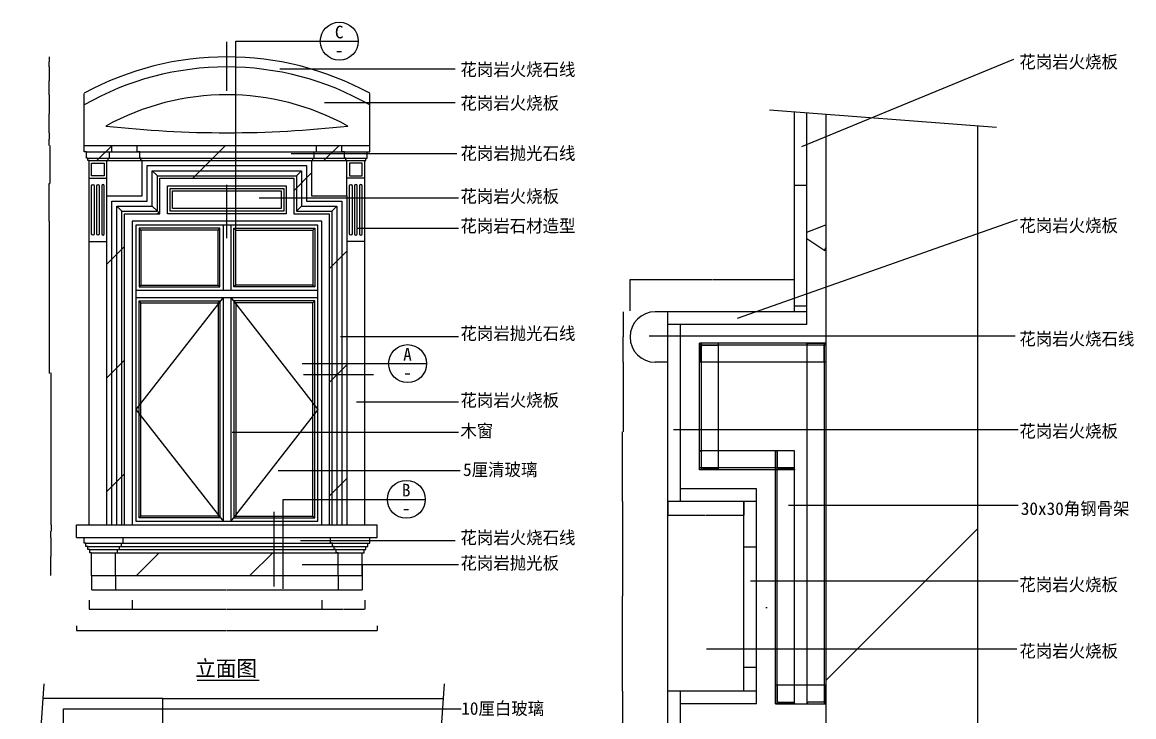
# Model space of a CAD drawing. Header units: metres. Extents: x 204 to 9002, y 227 to 11768.
# Drawn here: x 204 to 8998, y 6277 to 11768 of the extents above; entities that cross this region are included whole.
import ezdxf

# ---------------------------------------------------------------- set-up
doc = ezdxf.new("R2010")
doc.units = ezdxf.units.M
for name, color, linetype in [('2', 2, 'Continuous'), ('3', 3, 'Continuous'), ('4', 4, 'Continuous'), ('7', 7, 'Continuous'), ('BH', 3, 'Continuous'), ('DIM', 3, 'Continuous'), ('TEXT', 3, 'Continuous')]:
    doc.layers.add(name, color=color, linetype=linetype)
doc.dimstyles.get("Standard").update_dxf_attribs({"dimtxt": 2.5, "dimasz": 2.5, "dimexe": 1.25, "dimexo": 0.625, "dimtad": 1, "dimcen": 2.5, "dimazin": 3, "dimtfac": 1, "dimtmove": 0, "dimatfit": 3})

# ---------------------------------------------------------------- blocks, each defined once
blk = doc.blocks.new('ST-L30')
at = {"layer": '4'}
blk.add_lwpolyline([(0, 1, 0.41), (1, 0), (30, 0), (30, 0.67, 0.41), (28, 2.67), (4.67, 2.67, -0.41), (2.67, 4.67), (2.67, 28, 0.41), (0.67, 30), (0, 30)], format="xyb", close=True, dxfattribs=at)
blk = doc.blocks.new('*D29')
for p, q in [((416.62, 11453.89), (416.37, 11453.89)), ((416.87, 11493.89), (416.87, 11453.89)), ((416.87, 11413.89), (416.87, 11453.89)), ((416.87, 11453.89), (416.87, 11453.89)), ((417.12, 11453.89), (417.37, 11453.89))]:
    blk.add_line(p, q)
at = {"layer": 'Defpoints'}
for p in [(416.87, 11493.89), (416.87, 11453.89), (416.87, 11413.89)]:
    blk.add_point(p, dxfattribs=at)
at = {"layer": 'DIM', "insert": (416.87, 11455.015), "char_height": 1, "attachment_point": 5}
blk.add_mtext('0', dxfattribs=at)
blk = doc.blocks.new('*D30')
for p, q in [((416.87, 11413.89), (416.87, 11303.89)), ((416.62, 11303.89), (416.37, 11303.89)), ((416.87, 11193.89), (416.87, 11303.89)), ((416.87, 11303.89), (416.87, 11303.89)), ((417.12, 11303.89), (417.37, 11303.89))]:
    blk.add_line(p, q)
at = {"layer": 'Defpoints'}
for p in [(416.87, 11413.89), (416.87, 11303.89), (416.87, 11193.89)]:
    blk.add_point(p, dxfattribs=at)
at = {"layer": 'DIM', "insert": (416.87, 11305.015), "char_height": 1, "attachment_point": 5}
blk.add_mtext('0', dxfattribs=at)
blk = doc.blocks.new('*D31')
for p, q in [((418.16, 10193.89), (418.16, 8993.89)), ((422.795, 8993.89), (417.91, 8993.89)), ((432.68, 8993.89), (427.795, 8993.89)), ((432.43, 7793.89), (432.43, 8993.89))]:
    blk.add_line(p, q)
at = {"layer": 'Defpoints'}
for p in [(418.16, 10193.89), (432.43, 8993.89), (432.43, 7793.89)]:
    blk.add_point(p, dxfattribs=at)
at = {"layer": 'DIM', "insert": (425.295, 8993.89), "char_height": 1, "attachment_point": 5}
blk.add_mtext('14,27', dxfattribs=at)
blk = doc.blocks.new('*D32')
for p, q in [((431.33, 7743.89), (431.08, 7743.89)), ((431.58, 7693.89), (431.58, 7743.89)), ((431.58, 7743.89), (432.43, 7743.89)), ((432.43, 7793.89), (432.43, 7743.89)), ((432.68, 7743.89), (432.93, 7743.89))]:
    blk.add_line(p, q)
at = {"layer": 'Defpoints'}
for p in [(431.58, 7743.89), (432.43, 7793.89), (431.58, 7693.89)]:
    blk.add_point(p, dxfattribs=at)
at = {"layer": 'DIM', "insert": (432.005, 7745.015), "char_height": 1, "attachment_point": 5}
blk.add_mtext('0,85', dxfattribs=at)
blk = doc.blocks.new('*D33')
for p, q in [((431.58, 7693.89), (431.58, 7543.89)), ((431.33, 7543.89), (431.08, 7543.89)), ((431.58, 7393.89), (431.58, 7543.89)), ((431.58, 7543.89), (431.58, 7543.89)), ((431.83, 7543.89), (432.08, 7543.89))]:
    blk.add_line(p, q)
at = {"layer": 'Defpoints'}
for p in [(431.58, 7693.89), (431.58, 7543.89), (431.58, 7393.89)]:
    blk.add_point(p, dxfattribs=at)
at = {"layer": 'DIM', "insert": (431.58, 7545.015), "char_height": 1, "attachment_point": 5}
blk.add_mtext('0', dxfattribs=at)
blk = doc.blocks.new('*D34')
for p, q in [((422.32, 10793.89), (422.32, 10493.89)), ((418.16, 10193.89), (418.16, 10493.89)), ((418.41, 10493.89), (422.07, 10493.89))]:
    blk.add_line(p, q)
at = {"layer": 'Defpoints'}
for p in [(422.32, 10793.89), (418.16, 10493.89), (418.16, 10193.89)]:
    blk.add_point(p, dxfattribs=at)
at = {"layer": 'DIM', "insert": (420.24, 10495.015), "char_height": 1, "attachment_point": 5}
blk.add_mtext('4,16', dxfattribs=at)
blk = doc.blocks.new('*D35')
for p, q in [((416.87, 11193.89), (416.87, 11043.89)), ((416.62, 11043.89), (416.37, 11043.89)), ((416.87, 10893.89), (416.87, 11043.89)), ((416.87, 11043.89), (416.87, 11043.89)), ((417.12, 11043.89), (417.37, 11043.89))]:
    blk.add_line(p, q)
at = {"layer": 'Defpoints'}
for p in [(416.87, 11193.89), (416.87, 11043.89), (416.87, 10893.89)]:
    blk.add_point(p, dxfattribs=at)
at = {"layer": 'DIM', "insert": (416.87, 11045.015), "char_height": 1, "attachment_point": 5}
blk.add_mtext('0', dxfattribs=at)
blk = doc.blocks.new('*D36')
for p, q in [((416.62, 10843.89), (416.37, 10843.89)), ((416.87, 10893.89), (416.87, 10843.89)), ((416.87, 10793.89), (416.87, 10843.89)), ((416.87, 10843.89), (416.87, 10843.89)), ((417.12, 10843.89), (417.37, 10843.89))]:
    blk.add_line(p, q)
at = {"layer": 'Defpoints'}
for p in [(416.87, 10893.89), (416.87, 10843.89), (416.87, 10793.89)]:
    blk.add_point(p, dxfattribs=at)
at = {"layer": 'DIM', "insert": (416.87, 10845.015), "char_height": 1, "attachment_point": 5}
blk.add_mtext('0', dxfattribs=at)
blk = doc.blocks.new('*D37')
for p, q in [((943.56, 7393.89), (943.56, 7280.06)), ((2703.56, 7393.89), (2703.56, 7280.06)), ((943.81, 7280.06), (1821.56, 7280.06)), ((1825.56, 7280.06), (2703.31, 7280.06))]:
    blk.add_line(p, q)
at = {"layer": 'Defpoints'}
for p in [(943.56, 7393.89), (2703.56, 7393.89), (943.56, 7280.06)]:
    blk.add_point(p, dxfattribs=at)
at = {"layer": 'DIM', "insert": (1823.56, 7280.06), "char_height": 1, "attachment_point": 5}
blk.add_mtext('1760', dxfattribs=at)
blk = doc.blocks.new('*D38')
for p, q in [((633.56, 6996.62), (633.56, 6959.63)), ((633.81, 6959.63), (1821.56, 6959.63)), ((1825.56, 6959.63), (3013.31, 6959.63)), ((3013.56, 6996.62), (3013.56, 6959.63))]:
    blk.add_line(p, q)
at = {"layer": 'Defpoints'}
for p in [(633.56, 6996.62), (633.56, 6959.63), (3013.56, 6996.62)]:
    blk.add_point(p, dxfattribs=at)
at = {"layer": 'DIM', "insert": (1823.56, 6959.63), "char_height": 1, "attachment_point": 5}
blk.add_mtext('2380', dxfattribs=at)
blk = doc.blocks.new('*D39')
for p, q in [((1073.56, 7197.86), (1073.56, 7127.86)), ((1073.81, 7127.86), (1821.56, 7127.86)), ((1825.56, 7127.86), (2573.31, 7127.86)), ((2573.56, 7197.86), (2573.56, 7127.86))]:
    blk.add_line(p, q)
at = {"layer": 'Defpoints'}
for p in [(1073.56, 7197.86), (1073.56, 7127.86), (2573.56, 7197.86)]:
    blk.add_point(p, dxfattribs=at)
at = {"layer": 'DIM', "insert": (1823.56, 7127.86), "char_height": 1, "attachment_point": 5}
blk.add_mtext('1500', dxfattribs=at)
blk = doc.blocks.new('*D40')
for p, q in [((733.56, 7197.86), (733.56, 7127.86)), ((733.81, 7127.86), (902.06, 7127.86)), ((905.06, 7127.86), (1073.31, 7127.86)), ((1073.56, 7197.86), (1073.56, 7127.86))]:
    blk.add_line(p, q)
at = {"layer": 'Defpoints'}
for p in [(733.56, 7197.86), (733.56, 7127.86), (1073.56, 7197.86)]:
    blk.add_point(p, dxfattribs=at)
at = {"layer": 'DIM', "insert": (903.56, 7127.86), "char_height": 1, "attachment_point": 5}
blk.add_mtext('340', dxfattribs=at)
blk = doc.blocks.new('*D41')
for p, q in [((753.56, 7393.89), (753.56, 7280.06)), ((943.56, 7393.89), (943.56, 7280.06)), ((753.81, 7280.06), (847.06, 7280.06)), ((850.06, 7280.06), (943.31, 7280.06))]:
    blk.add_line(p, q)
at = {"layer": 'Defpoints'}
for p in [(753.56, 7393.89), (943.56, 7393.89), (753.56, 7280.06)]:
    blk.add_point(p, dxfattribs=at)
at = {"layer": 'DIM', "insert": (848.56, 7280.06), "char_height": 1, "attachment_point": 5}
blk.add_mtext('190', dxfattribs=at)
blk = doc.blocks.new('*D42')
for p, q in [((2573.56, 7197.86), (2573.56, 7127.86)), ((2573.81, 7127.86), (2742.06, 7127.86)), ((2745.06, 7127.86), (2913.31, 7127.86)), ((2913.56, 7197.86), (2913.56, 7127.86))]:
    blk.add_line(p, q)
at = {"layer": 'Defpoints'}
for p in [(2573.56, 7197.86), (2573.56, 7127.86), (2913.56, 7197.86)]:
    blk.add_point(p, dxfattribs=at)
at = {"layer": 'DIM', "insert": (2743.56, 7127.86), "char_height": 1, "attachment_point": 5}
blk.add_mtext('340', dxfattribs=at)
blk = doc.blocks.new('*D43')
for p, q in [((2893.56, 7483.89), (2893.56, 7280.06)), ((2703.56, 7393.89), (2703.56, 7280.06)), ((2703.81, 7280.06), (2797.06, 7280.06)), ((2800.06, 7280.06), (2893.31, 7280.06))]:
    blk.add_line(p, q)
at = {"layer": 'Defpoints'}
for p in [(2893.56, 7483.89), (2703.56, 7393.89), (2703.56, 7280.06)]:
    blk.add_point(p, dxfattribs=at)
at = {"layer": 'DIM', "insert": (2798.56, 7280.06), "char_height": 1, "attachment_point": 5}
blk.add_mtext('190', dxfattribs=at)
blk = doc.blocks.new('*D67')
for p, q in [((5012.75, 9486.09), (5012.75, 9732.72)), ((5013, 9732.72), (5661.25, 9732.72)), ((5664.25, 9732.72), (6312.5, 9732.72)), ((6312.75, 9486.09), (6312.75, 9732.72))]:
    blk.add_line(p, q)
at = {"layer": 'Defpoints'}
for p in [(5012.75, 9732.72), (5012.75, 9486.09), (6312.75, 9486.09)]:
    blk.add_point(p, dxfattribs=at)
at = {"layer": 'DIM', "insert": (5662.75, 9732.72), "char_height": 1, "attachment_point": 5}
blk.add_mtext('260', dxfattribs=at)
blk = doc.blocks.new('*D68')
for p, q in [((4959.6, 9079.14), (4959.6, 8529.14)), ((4952.54, 7979.14), (4952.54, 8529.14)), ((4952.79, 8529.14), (4954.57, 8529.14)), ((4957.57, 8529.14), (4959.35, 8529.14))]:
    blk.add_line(p, q)
at = {"layer": 'Defpoints'}
for p in [(4959.6, 9079.14), (4952.54, 8529.14), (4952.54, 7979.14)]:
    blk.add_point(p, dxfattribs=at)
at = {"layer": 'DIM', "insert": (4956.07, 8529.14), "char_height": 1, "attachment_point": 5}
blk.add_mtext('220', dxfattribs=at)
blk = doc.blocks.new('*D69')
for p, q in [((4952.54, 7979.14), (4952.54, 7229.14)), ((4952.29, 7229.14), (4952.04, 7229.14)), ((4952.54, 6479.14), (4952.54, 7229.14)), ((4952.54, 7229.14), (4952.54, 7229.14)), ((4952.79, 7229.14), (4953.04, 7229.14))]:
    blk.add_line(p, q)
at = {"layer": 'Defpoints'}
for p in [(4952.54, 7979.14), (4952.54, 7229.14), (4952.54, 6479.14)]:
    blk.add_point(p, dxfattribs=at)
at = {"layer": 'DIM', "insert": (4952.54, 7230.265), "char_height": 1, "attachment_point": 5}
blk.add_mtext('300', dxfattribs=at)
blk = doc.blocks.new('*D70')
for p, q in [((4952.54, 6479.14), (4952.54, 6229.14)), ((4952.29, 6229.14), (4952.04, 6229.14)), ((4952.54, 5979.14), (4952.54, 6229.14)), ((4952.54, 6229.14), (4952.54, 6229.14)), ((4952.79, 6229.14), (4953.04, 6229.14))]:
    blk.add_line(p, q)
at = {"layer": 'Defpoints'}
for p in [(4952.54, 6479.14), (4952.54, 6229.14), (4952.54, 5979.14)]:
    blk.add_point(p, dxfattribs=at)
at = {"layer": 'DIM', "insert": (4952.54, 6230.265), "char_height": 1, "attachment_point": 5}
blk.add_mtext('100', dxfattribs=at)
blk = doc.blocks.new('*D71')
for p, q in [((5312.75, 7979.14), (5312.75, 7871.8)), ((5912.75, 7979.14), (5912.75, 7871.8)), ((5313, 7871.8), (5611.25, 7871.8)), ((5614.25, 7871.8), (5912.5, 7871.8))]:
    blk.add_line(p, q)
at = {"layer": 'Defpoints'}
for p in [(5312.75, 7979.14), (5912.75, 7979.14), (5312.75, 7871.8)]:
    blk.add_point(p, dxfattribs=at)
at = {"layer": 'DIM', "insert": (5612.75, 7871.8), "char_height": 1, "attachment_point": 5}
blk.add_mtext('120', dxfattribs=at)
blk = doc.blocks.new('*D72')
for p, q in [((4959.6, 9479.14), (4959.6, 9279.14)), ((4959.35, 9279.14), (4959.1, 9279.14)), ((4959.6, 9079.14), (4959.6, 9279.14)), ((4959.6, 9279.14), (4959.6, 9279.14)), ((4959.85, 9279.14), (4960.1, 9279.14))]:
    blk.add_line(p, q)
at = {"layer": 'Defpoints'}
for p in [(4959.6, 9479.14), (4959.6, 9279.14), (4959.6, 9079.14)]:
    blk.add_point(p, dxfattribs=at)
at = {"layer": 'DIM', "insert": (4959.6, 9280.265), "char_height": 1, "attachment_point": 5}
blk.add_mtext('80', dxfattribs=at)

msp = doc.modelspace()

# ---------------------------------------------------------------- hatches: boundary and pattern name
at = {"layer": 'BH'}
h = msp.add_hatch(dxfattribs=at)
h.set_pattern_fill('AR-CONC', scale=15)
h.paths.add_polyline_path([(6562.75, 6379.14), (6162.75, 6379.14), (6162.75, 6529.14), (6162.75, 8229.14), (5562.75, 8229.14), (5562.75, 9229.14), (5712.75, 9229.14), (6562.75, 9229.14), (6562.75, 11039.51), (6412.75, 11050.96), (6412.75, 9379.14), (5412.75, 9379.14), (5412.75, 8079.14), (6012.75, 8079.14), (6012.75, 6379.14), (5412.75, 6379.14), (5412.75, 6079.14), (6362.75, 6079.14), (6362.75, 3079.14), (7012.75, 3079.14), (7012.75, 3254.14), (6562.75, 3254.14)])
h = msp.add_hatch(dxfattribs=at)
h.set_pattern_fill('BRASS', scale=300)
h.paths.add_polyline_path([(6312.75, 9479.14), (6412.75, 9479.14), (6412.75, 11050.96), (6312.75, 11058.59)])
h = msp.add_hatch(dxfattribs=at)
h.set_pattern_fill('ANSI31', scale=1500)
h.paths.add_polyline_path([(7762.75, 10947.9), (6562.75, 11039.51), (6562.75, 3254.14), (7762.75, 3254.14)])
h = msp.add_hatch(dxfattribs=at)
h.set_pattern_fill('ANSI31', scale=200)
h.paths.add_polyline_path([(913.56, 10743.89), (913.56, 10793.89), (693.56, 10793.89), (693.56, 10743.89), (713.56, 10743.89)])
h.paths.add_polyline_path([(713.56, 10743.89), (713.56, 10693.89), (723.56, 10693.89), (893.56, 10693.89), (893.56, 10743.89)])
h.paths.add_polyline_path([(883.56, 10673.89), (883.56, 10693.89), (723.56, 10693.89), (723.56, 10673.89), (733.56, 10673.89)])
h.paths.add_polyline_path([(1143.56, 10673.89), (1143.56, 10693.89), (1133.56, 10693.89), (883.56, 10693.89), (883.56, 10673.89)])
h.paths.add_polyline_path([(1133.56, 10693.89), (1133.56, 10743.89), (1113.56, 10743.89), (893.56, 10743.89), (893.56, 10693.89)])
h.paths.add_polyline_path([(913.56, 10793.89), (913.56, 10743.89), (1113.56, 10743.89), (1113.56, 10793.89)])
h.paths.add_polyline_path([(2513.56, 10693.89), (2513.56, 10743.89), (1133.56, 10743.89), (1133.56, 10693.89), (1143.56, 10693.89)])
h.paths.add_polyline_path([(1143.56, 10693.89), (1143.56, 10673.89), (1153.56, 10673.89), (2503.56, 10673.89), (2503.56, 10693.89)])
h.paths.add_polyline_path([(2533.56, 10743.89), (2533.56, 10793.89), (1113.56, 10793.89), (1113.56, 10743.89), (1133.56, 10743.89)])
h.paths.add_polyline_path([(2533.56, 10793.89), (2533.56, 10743.89), (2733.56, 10743.89), (2733.56, 10793.89)])
h.paths.add_polyline_path([(2753.56, 10693.89), (2753.56, 10743.89), (2733.56, 10743.89), (2513.56, 10743.89), (2513.56, 10693.89)])
h.paths.add_polyline_path([(2763.56, 10673.89), (2763.56, 10693.89), (2753.56, 10693.89), (2503.56, 10693.89), (2503.56, 10673.89)])
h.paths.add_polyline_path([(2933.56, 10693.89), (2933.56, 10743.89), (2753.56, 10743.89), (2753.56, 10693.89), (2763.56, 10693.89)])
h.paths.add_polyline_path([(2923.56, 10673.89), (2923.56, 10693.89), (2763.56, 10693.89), (2763.56, 10673.89), (2773.56, 10673.89)])
h.paths.add_polyline_path([(2953.56, 10743.89), (2953.56, 10793.89), (2733.56, 10793.89), (2733.56, 10743.89), (2753.56, 10743.89)])
h = msp.add_hatch(dxfattribs=at)
h.set_pattern_fill('ANSI31', scale=200)
h.paths.add_polyline_path([(913.56, 10353.89), (1193.56, 10353.89), (1193.56, 10633.89), (2453.56, 10633.89), (2453.56, 10353.89), (2733.56, 10353.89), (2733.56, 7793.89), (2773.56, 7793.89), (2773.56, 10393.89), (2493.56, 10393.89), (2493.56, 10673.89), (1153.56, 10673.89), (1153.56, 10393.89), (873.56, 10393.89), (873.56, 7793.89), (913.56, 7793.89)])
h.paths.add_polyline_path([(953.56, 10313.89), (1233.56, 10313.89), (1233.56, 10593.89), (2413.56, 10593.89), (2413.56, 10313.89), (2693.56, 10313.89), (2693.56, 7793.89), (2733.56, 7793.89), (2733.56, 10353.89), (2453.56, 10353.89), (2453.56, 10633.89), (1193.56, 10633.89), (1193.56, 10353.89), (913.56, 10353.89), (913.56, 7793.89), (953.56, 7793.89)])
h.paths.add_polyline_path([(993.56, 10273.89), (1273.56, 10273.89), (1273.56, 10553.89), (2373.56, 10553.89), (2373.56, 10273.89), (2653.56, 10273.89), (2653.56, 7793.89), (2693.56, 7793.89), (2693.56, 10313.89), (2413.56, 10313.89), (2413.56, 10593.89), (1233.56, 10593.89), (1233.56, 10313.89), (953.56, 10313.89), (953.56, 7793.89), (993.56, 7793.89)])
h.paths.add_polyline_path([(1293.56, 10533.89), (2353.56, 10533.89), (2353.56, 10253.89), (2633.56, 10253.89), (2633.56, 7793.89), (2653.56, 7793.89), (2653.56, 10273.89), (2373.56, 10273.89), (2373.56, 10553.89), (1273.56, 10553.89), (1273.56, 10273.89), (993.56, 10273.89), (993.56, 7793.89), (1013.56, 7793.89), (1013.56, 10253.89), (1293.56, 10253.89)])
h = msp.add_hatch(dxfattribs=at)
h.set_pattern_fill('AR-RROOF', scale=400)
h.paths.add_polyline_path([(1753.56, 9690.21), (1753.56, 10123.89), (1143.56, 10123.89), (1143.56, 9690.21)])
h.paths.add_polyline_path([(1753.56, 9550.21), (1143.56, 9550.21), (1143.56, 7863.89), (1753.56, 7863.89)])
h.paths.add_polyline_path([(2503.56, 9550.21), (1893.56, 9550.21), (1893.56, 7863.89), (2503.56, 7863.89)])
h.paths.add_polyline_path([(2503.56, 9690.21), (2503.56, 10123.89), (1893.56, 10123.89), (1893.56, 9690.21)])
h = msp.add_hatch(dxfattribs=at)
h.set_pattern_fill('BRASS', scale=300)
h.paths.add_polyline_path([(5212.75, 9079.14), (5312.75, 9079.14), (5312.75, 9479.14), (5212.75, 9479.14, 1)])
h.paths.add_polyline_path([(5312.75, 9479.14), (5312.75, 9379.14), (6412.75, 9379.14), (6412.75, 9479.14)])
h.paths.add_polyline_path([(5412.75, 9379.14), (5312.75, 9379.14), (5312.75, 7979.14), (5412.75, 7979.14)])
h.paths.add_polyline_path([(5912.75, 7979.14), (5912.75, 8079.14), (5412.75, 8079.14), (5412.75, 7979.14)])
h = msp.add_hatch(dxfattribs=at)
h.set_pattern_fill('BRASS', scale=300)
h.paths.add_polyline_path([(6012.75, 8079.14), (5912.75, 8079.14), (5912.75, 6379.14), (6012.75, 6379.14)])
h.paths.add_polyline_path([(5912.75, 6379.14), (5912.75, 6479.14), (5412.75, 6479.14), (5412.75, 6379.14)])
h.paths.add_polyline_path([(5312.75, 5979.14), (5412.75, 5979.14), (5412.75, 6479.14), (5312.75, 6479.14)])
h.paths.add_polyline_path([(6362.75, 5979.14), (6362.75, 6079.14), (5412.75, 6079.14), (5412.75, 5979.14)])
h = msp.add_hatch(dxfattribs=at)
h.set_pattern_fill('ANSI31', scale=200)
h.paths.add_polyline_path([(2703.56, 7393.89), (2703.56, 7573.89), (2689.64, 7573.89), (943.56, 7573.89), (943.56, 7393.89)])
h = msp.add_hatch(dxfattribs=at)
h.set_pattern_fill('ANSI31', scale=1500)
h.paths.add_polyline_path([(3450.11, 5220.01), (3534.75, 6420.01), (1316.16, 6420.01), (1316.16, 5220.01)])

# ---------------------------------------------------------------- linework, layer by layer
at = {"layer": '2'}
for p, q in [((6562.75, 11039.51), (6562.75, 3254.14)), ((7762.75, 10947.9), (7762.75, 3254.14)), ((1316.16, 6420.01), (3534.75, 6420.01)), ((1316.16, 5220.01), (1316.16, 6420.01))]:
    msp.add_line(p, q, dxfattribs=at)
at = {"layer": '3'}
for p, q in [((7912.33, 10936.48), (6116.9, 11073.54)), ((1143.56, 10123.89), (1128.56, 10138.89)), ((1753.56, 10123.89), (1768.56, 10138.89)), ((1893.56, 10123.89), (1878.56, 10138.89)), ((2503.56, 10123.89), (2518.56, 10138.89)), ((1143.56, 9690.21), (1128.56, 9675.21)), ((2503.56, 9690.21), (2518.56, 9675.21)), ((1793.56, 9590.21), (1103.56, 8707.05)), ((1853.56, 9590.21), (2543.56, 8707.05)), ((1143.56, 9550.21), (1128.56, 9565.21)), ((1753.56, 9550.21), (1768.56, 9565.21)), ((1893.56, 9550.21), (1878.56, 9565.21)), ((2503.56, 9550.21), (2518.56, 9565.21)), ((1103.56, 8707.05), (1793.56, 7823.89)), ((2543.56, 8707.05), (1853.56, 7823.89)), ((1143.56, 7863.89), (1128.56, 7848.89)), ((1753.56, 7863.89), (1768.56, 7848.89)), ((1893.56, 7863.89), (1878.56, 7848.89)), ((2503.56, 7863.89), (2518.56, 7848.89)), ((374.76, 6536.17), (204.46, 4121.58)), ((3542.94, 6536.17), (3421.06, 4808.16))]:
    msp.add_line(p, q, dxfattribs=at)
for points in [[(993.56, 7793.89), (993.56, 10273.89), (1273.56, 10273.89), (1273.56, 10553.89), (2373.56, 10553.89), (2373.56, 10273.89), (2653.56, 10273.89), (2653.56, 7793.89)], [(1753.56, 9690.21), (1753.56, 10123.89), (1143.56, 10123.89), (1143.56, 9690.21), (1753.56, 9690.21), (1768.56, 9675.21), (1768.56, 10138.89), (1128.56, 10138.89), (1128.56, 9675.21), (1768.56, 9675.21)], [(1893.56, 9690.21), (1893.56, 10123.89), (2503.56, 10123.89), (2503.56, 9690.21), (1893.56, 9690.21), (1878.56, 9675.21), (1878.56, 10138.89), (2518.56, 10138.89), (2518.56, 9675.21), (1878.56, 9675.21)]]:
    msp.add_lwpolyline(points, dxfattribs=at)
for points in [[(753.56, 10093.89), (753.56, 10473.89, -0.41), (763.56, 10483.89), (763.56, 10483.89, -0.41), (773.56, 10473.89), (773.56, 10093.89, -0.41), (763.56, 10083.89), (763.56, 10083.89, -0.41)], [(793.56, 10093.89), (793.56, 10473.89, -0.41), (803.56, 10483.89), (803.56, 10483.89, -0.41), (813.56, 10473.89), (813.56, 10093.89, -0.41), (803.56, 10083.89), (803.56, 10083.89, -0.41)], [(843.56, 10083.89), (843.56, 10083.89, 0.41), (853.56, 10093.89), (853.56, 10473.89, 0.41), (843.56, 10483.89), (843.56, 10483.89, 0.41), (833.56, 10473.89), (833.56, 10093.89, 0.41)], [(2803.56, 10083.89), (2803.56, 10083.89, -0.41), (2793.56, 10093.89), (2793.56, 10473.89, -0.41), (2803.56, 10483.89), (2803.56, 10483.89, -0.41), (2813.56, 10473.89), (2813.56, 10093.89, -0.41)], [(2853.56, 10093.89), (2853.56, 10473.89, 0.41), (2843.56, 10483.89), (2843.56, 10483.89, 0.41), (2833.56, 10473.89), (2833.56, 10093.89, 0.41), (2843.56, 10083.89), (2843.56, 10083.89, 0.41)], [(2893.56, 10093.89), (2893.56, 10473.89, 0.41), (2883.56, 10483.89), (2883.56, 10483.89, 0.41), (2873.56, 10473.89), (2873.56, 10093.89, 0.41), (2883.56, 10083.89), (2883.56, 10083.89, 0.41)]]:
    msp.add_lwpolyline(points, format="xyb", close=True, dxfattribs=at)
for points in [[(1768.56, 7848.89), (1128.56, 7848.89), (1128.56, 9565.21), (1768.56, 9565.21), (1768.56, 7848.89)], [(1753.56, 7863.89), (1143.56, 7863.89), (1143.56, 9550.21), (1753.56, 9550.21), (1753.56, 7863.89)], [(1878.56, 7848.89), (2518.56, 7848.89), (2518.56, 9565.21), (1878.56, 9565.21), (1878.56, 7848.89)], [(1893.56, 7863.89), (2503.56, 7863.89), (2503.56, 9550.21), (1893.56, 9550.21), (1893.56, 7863.89)]]:
    msp.add_lwpolyline(points, close=True, dxfattribs=at)
at = {"layer": '4'}
for p, q in [((693.56, 10793.89), (693.56, 11205.52)), ((2953.56, 10793.89), (2953.56, 11205.52)), ((6312.75, 9479.14), (6312.75, 11058.59)), ((6412.75, 9379.14), (6412.75, 11050.96)), ((693.56, 10793.89), (2953.56, 10793.89)), ((733.56, 7793.89), (733.56, 10673.89)), ((733.56, 10673.89), (2923.56, 10673.89)), ((873.56, 10393.89), (873.56, 10673.89)), ((2773.56, 10393.89), (2773.56, 10673.89)), ((2913.56, 7793.89), (2913.56, 10673.89)), ((2913.56, 7793.89), (2913.56, 10673.89)), ((733.56, 10533.89), (873.56, 10533.89)), ((2913.56, 10533.89), (2773.56, 10533.89)), ((733.56, 10033.89), (873.56, 10033.89)), ((2913.56, 10033.89), (2773.56, 10033.89)), ((6412.75, 9479.14), (5212.75, 9479.14)), ((5312.75, 7979.14), (5312.75, 9479.14)), ((6412.75, 9379.14), (5312.75, 9379.14)), ((5412.75, 7979.14), (5412.75, 9379.14)), ((6562.75, 9229.14), (5562.75, 9229.14)), ((5562.75, 8229.14), (5562.75, 9229.14)), ((5312.75, 9079.14), (5212.75, 9079.14)), ((6162.75, 6379.14), (6162.75, 8379.14)), ((6312.75, 8229.14), (5562.75, 8229.14)), ((6012.75, 8079.14), (5412.75, 8079.14)), ((6012.75, 6379.14), (6012.75, 8079.14)), ((6012.75, 7979.14), (5312.75, 7979.14)), ((5912.75, 6479.14), (5912.75, 7979.14)), ((633.56, 7793.89), (3013.56, 7793.89)), ((633.56, 7693.89), (633.56, 7793.89)), ((3013.56, 7693.89), (3013.56, 7793.89)), ((633.56, 7693.89), (3013.56, 7693.89)), ((753.56, 7573.89), (739.64, 7573.89)), ((753.56, 7573.89), (2908.56, 7573.89)), ((753.56, 7393.89), (753.56, 7573.89)), ((943.56, 7573.89), (957.48, 7573.89)), ((943.56, 7393.89), (943.56, 7573.89)), ((2703.56, 7573.89), (2689.64, 7573.89)), ((2703.56, 7393.89), (2703.56, 7573.89)), ((2893.56, 7573.89), (2907.48, 7573.89)), ((2893.56, 7393.89), (2893.56, 7573.89)), ((753.56, 7393.89), (2893.56, 7393.89)), ((1316.16, 6420.01), (366.57, 6420.01)), ((6012.75, 6479.14), (5312.75, 6479.14)), ((5312.75, 5979.14), (5312.75, 6479.14)), ((5412.75, 5979.14), (5412.75, 6479.14)), ((6012.75, 6379.14), (5412.75, 6379.14)), ((6162.75, 6379.14), (6562.75, 6379.14))]:
    msp.add_line(p, q, dxfattribs=at)
for points in [[(733.56, 10673.89), (723.56, 10673.89), (723.56, 10693.89), (713.56, 10693.89), (713.56, 10743.89), (693.56, 10743.89), (693.56, 10793.89)], [(873.56, 10673.89), (883.56, 10673.89), (883.56, 10693.89), (893.56, 10693.89), (893.56, 10743.89), (913.56, 10743.89), (913.56, 10793.89)], [(1153.56, 10673.89), (1143.56, 10673.89), (1143.56, 10693.89), (1133.56, 10693.89), (1133.56, 10743.89), (1113.56, 10743.89), (1113.56, 10793.89)], [(2493.56, 10673.89), (2503.56, 10673.89), (2503.56, 10693.89), (2513.56, 10693.89), (2513.56, 10743.89), (2533.56, 10743.89), (2533.56, 10793.89)], [(2773.56, 10673.89), (2763.56, 10673.89), (2763.56, 10693.89), (2753.56, 10693.89), (2753.56, 10743.89), (2733.56, 10743.89), (2733.56, 10793.89)], [(2913.56, 10673.89), (2923.56, 10673.89), (2923.56, 10693.89), (2933.56, 10693.89), (2933.56, 10743.89), (2953.56, 10743.89), (2953.56, 10793.89)], [(873.56, 7793.89), (873.56, 10393.89), (1153.56, 10393.89), (1153.56, 10673.89), (2493.56, 10673.89), (2493.56, 10393.89), (2773.56, 10393.89), (2773.56, 7793.89)], [(1013.56, 7793.89), (1013.56, 10253.89), (1293.56, 10253.89), (1293.56, 10533.89), (2353.56, 10533.89), (2353.56, 10253.89), (2633.56, 10253.89), (2633.56, 7793.89)], [(2573.56, 7793.89), (2573.56, 10193.89), (1073.56, 10193.89), (1073.56, 7793.89)], [(738.56, 7573.89), (738.56, 7598.89), (723.56, 7598.89), (723.56, 7623.89), (708.56, 7623.89), (708.56, 7648.89), (693.56, 7648.89), (693.56, 7693.89)], [(958.56, 7573.89), (958.56, 7598.89), (973.56, 7598.89), (973.56, 7623.89), (988.56, 7623.89), (988.56, 7648.89), (1003.56, 7648.89), (1003.56, 7693.89)], [(2688.56, 7573.89), (2688.56, 7598.89), (2673.56, 7598.89), (2673.56, 7623.89), (2658.56, 7623.89), (2658.56, 7648.89), (2643.56, 7648.89), (2643.56, 7693.89)], [(2908.56, 7573.89), (2908.56, 7598.89), (2923.56, 7598.89), (2923.56, 7623.89), (2938.56, 7623.89), (2938.56, 7648.89), (2953.56, 7648.89), (2953.56, 7693.89)]]:
    msp.add_lwpolyline(points, dxfattribs=at)
msp.add_lwpolyline([(1353.56, 10253.89), (1353.56, 10473.89), (2293.56, 10473.89), (2293.56, 10253.89)], close=True, dxfattribs=at)
for centre, radius, start, end in [((1823.56, 9135.73), 2358.17, 61.37, 118.63), ((1823.56, 9135.73), 2278.17, 60.26, 119.74), ((5212.75, 9279.14), 200, 90, 270)]:
    msp.add_arc(centre, radius, start, end, dxfattribs=at)
at = {"layer": '7'}
for p, q in [((713.56, 10743.89), (2953.56, 10743.89)), ((723.56, 10693.89), (2933.56, 10693.89)), ((1273.56, 10553.89), (1233.56, 10593.89)), ((2373.56, 10553.89), (2413.56, 10593.89)), ((993.56, 10273.89), (953.56, 10313.89)), ((1233.56, 10313.89), (1273.56, 10273.89)), ((2413.56, 10313.89), (2373.56, 10273.89)), ((2653.56, 10273.89), (2693.56, 10313.89)), ((1793.56, 10163.89), (1793.56, 9650.21)), ((1853.56, 10163.89), (1853.56, 9650.21)), ((1103.56, 9650.21), (2543.56, 9650.21)), ((1103.56, 9590.21), (2543.56, 9590.21)), ((1793.56, 9590.21), (1793.56, 7823.89)), ((1853.56, 9590.21), (1853.56, 7823.89)), ((6562.75, 9214.14), (5562.75, 9214.14)), ((5577.75, 8229.14), (5577.75, 9229.14)), ((5712.75, 8229.14), (5712.75, 9229.14)), ((6412.75, 9229.14), (6412.75, 6379.14)), ((6547.75, 9229.14), (6547.75, 6379.14)), ((6562.75, 9079.14), (5562.75, 9079.14)), ((6312.75, 8379.14), (5562.75, 8379.14)), ((6177.75, 6379.14), (6177.75, 8379.14)), ((6312.75, 6379.14), (6312.75, 8379.14)), ((6312.75, 8244.14), (5562.75, 8244.14)), ((5312.75, 6479.14), (5312.75, 7979.14)), ((708.56, 7648.89), (2938.56, 7648.89)), ((723.56, 7623.89), (2923.56, 7623.89)), ((738.56, 7598.89), (2908.56, 7598.89)), ((6162.75, 6529.14), (6562.75, 6529.14))]:
    msp.add_line(p, q, dxfattribs=at)
for points in [[(753.56, 10653.89), (853.56, 10653.89), (853.56, 10553.89), (753.56, 10553.89)], [(2893.56, 10653.89), (2793.56, 10653.89), (2793.56, 10553.89), (2893.56, 10553.89)], [(1373.56, 10273.89), (1373.56, 10453.89), (2273.56, 10453.89), (2273.56, 10273.89)], [(1393.56, 10293.89), (1393.56, 10433.89), (2253.56, 10433.89), (2253.56, 10293.89)], [(2543.56, 7823.89), (2543.56, 10163.89), (1103.56, 10163.89), (1103.56, 7823.89), (2543.56, 7823.89)]]:
    msp.add_lwpolyline(points, close=True, dxfattribs=at)
for points in [[(913.56, 7793.89), (913.56, 10353.89), (1193.56, 10353.89), (1193.56, 10633.89), (2453.56, 10633.89), (2453.56, 10353.89), (2733.56, 10353.89), (2733.56, 7793.89)], [(953.56, 7793.89), (953.56, 10313.89), (1233.56, 10313.89), (1233.56, 10593.89), (2413.56, 10593.89), (2413.56, 10313.89), (2693.56, 10313.89), (2693.56, 7793.89)]]:
    msp.add_lwpolyline(points, dxfattribs=at)
for centre, radius, start, end in [((1823.56, 9215.73), 1978.17, 61.06, 118.94), ((1823.56, 19558.53), 8664.64, 263.66, 276.34)]:
    msp.add_arc(centre, radius, start, end, dxfattribs=at)
at = {"layer": 'DIM'}
for p, q in [((1823.02, 11224.4), (1823.02, 11613.51)), ((1895.2, 10066.25), (1895.2, 11617.59)), ((1895.2, 11617.59), (2562.75, 11617.59)), ((1823.02, 10061.74), (1823.02, 10481.2)), ((2418.22, 9068.63), (3103.2, 9068.63)), ((2429.6, 8983.24), (2983.72, 8983.24)), ((2269.04, 7995.6), (3093.03, 7995.6)), ((2269.04, 7287.56), (2269.04, 7995.6)), ((2196.86, 7305.83), (2196.86, 7896.15))]:
    msp.add_line(p, q, dxfattribs=at)
for points in [[(2562.75, 11617.59), (2862.75, 11617.59)], [(3103.2, 9068.63), (3403.2, 9068.63)], [(3093.03, 7995.6), (3393.03, 7995.6)]]:
    msp.add_lwpolyline(points, dxfattribs=at)
for centre in [(2712.75, 11617.59), (3253.2, 9068.63), (3243.03, 7995.6)]:
    msp.add_circle(centre, 150, dxfattribs=at)
at = {"layer": 'TEXT'}
msp.add_line((1588.59, 6566.99), (2078.38, 6566.99), dxfattribs=at)

# ---------------------------------------------------------------- block references
at = {"layer": '3', "yscale": 5, "zscale": 5}
for p, xscale, rotation in [((5562.75, 9229.14), 5, 270), ((6562.75, 9229.14), -5, 90), ((5562.75, 8229.14), -5, 270), ((6162.75, 8229.14), -5, 270), ((6162.75, 6379.14), -5, 270), ((6562.75, 6379.14), 5, 90)]:
    msp.add_blockref('ST-L30', p, dxfattribs=dict(at, xscale=xscale, rotation=rotation))

# ---------------------------------------------------------------- texts
at = {"layer": 'DIM'}
for s, p in [('C', (2678.04, 11640.25)), ('-', (2677.51, 11496.93)), ('A', (3218.22, 9091.3)), ('-', (3217.96, 8947.97)), ('B', (3208.05, 8018.26)), ('-', (3207.79, 7874.94))]:
    msp.add_text(s, height=100, dxfattribs=at).set_placement(p)
at = {"layer": 'TEXT'}
for s, height, p in [('花岗岩火烧石线', 100, (3671.11, 11344.18)), ('花岗岩火烧板', 100, (8092.86, 11404.67)), ('花岗岩火烧板', 100, (3671.11, 11078.15)), ('花岗岩抛光石线', 100, (3671.11, 10681.33)), ('花岗岩火烧板', 100, (3671.11, 10341.45)), ('花岗岩石材造型', 100, (3671.11, 10107.66)), ('花岗岩火烧板', 100, (8092.86, 10110.8)), ('花岗岩抛光石线', 100, (3671.11, 9257.37)), ('花岗岩火烧石线', 100, (8092.86, 9214.41)), ('花岗岩火烧板', 100, (3671.11, 8729.75)), ('木窗', 100, (3671.11, 8487.36)), ('花岗岩火烧板', 100, (8092.86, 8485.21)), ('5厘清玻璃', 100, (3691.87, 8180.25)), ('30x30角钢骨架', 100, (8104.34, 7872.5)), ('花岗岩火烧石线', 100, (3671.11, 7642.85)), ('花岗岩抛光板', 100, (3671.11, 7441.97)), ('花岗岩火烧板', 100, (8092.86, 7271.51)), ('花岗岩火烧板', 100, (8092.86, 6746.5)), ('立面图', 125, (1573.26, 6596.88)), ('10厘白玻璃', 100, (3677.56, 6292.24))]:
    msp.add_text(s, height=height, dxfattribs=at).set_placement(p)

# ---------------------------------------------------------------- dimensions: what is measured, and where the dimension line sits
at = {"layer": 'DIM'}
for base, p1, p2, picture, middle in [((416.87, 11453.89), (416.87, 11413.89), (416.87, 11493.89), '*D29', (416.87, 11455.015)), ((416.87, 11303.89), (416.87, 11193.89), (416.87, 11413.89), '*D30', (416.87, 11305.015)), ((416.87, 11043.89), (416.87, 10893.89), (416.87, 11193.89), '*D35', (416.87, 11045.015)), ((416.87, 10843.89), (416.87, 10793.89), (416.87, 10893.89), '*D36', (416.87, 10845.015)), ((418.16, 10493.89), (418.16, 10193.89), (422.32, 10793.89), '*D34', (420.24, 10495.015)), ((432.43, 8993.89), (432.43, 7793.89), (418.16, 10193.89), '*D31', (425.295, 8993.89)), ((431.58, 7743.89), (431.58, 7693.89), (432.43, 7793.89), '*D32', (432.005, 7745.015)), ((431.58, 7543.89), (431.58, 7393.89), (431.58, 7693.89), '*D33', (431.58, 7545.015)), ((2703.56, 7280.06), (2703.56, 7393.89), (2893.56, 7483.89), '*D43', (2798.56, 7280.06)), ((753.56, 7280.06), (753.56, 7393.89), (943.56, 7393.89), '*D41', (848.56, 7280.06)), ((943.56, 7280.06), (943.56, 7393.89), (2703.56, 7393.89), '*D37', (1823.56, 7280.06)), ((733.56, 7127.86), (733.56, 7197.86), (1073.56, 7197.86), '*D40', (903.56, 7127.86)), ((1073.56, 7127.86), (1073.56, 7197.86), (2573.56, 7197.86), '*D39', (1823.56, 7127.86)), ((2573.56, 7127.86), (2573.56, 7197.86), (2913.56, 7197.86), '*D42', (2743.56, 7127.86)), ((633.56, 6959.63), (633.56, 6996.62), (3013.56, 6996.62), '*D38', (1823.56, 6959.63))]:
    dim = msp.add_linear_dim(base=base, p1=p1, p2=p2, dimstyle='Standard', dxfattribs=at)
    dim.commit()
    dim.dimension.update_dxf_attribs({"geometry": picture, "text_midpoint": middle})
for base, p1, p2, text, picture, middle in [((5012.75, 9732.72), (5012.75, 9486.09), (6312.75, 9486.09), '260', '*D67', (5662.75, 9732.72)), ((4959.6, 9279.14), (4959.6, 9079.14), (4959.6, 9479.14), '80', '*D72', (4959.6, 9280.265)), ((4952.54, 8529.14), (4952.54, 7979.14), (4959.6, 9079.14), '220', '*D68', (4956.07, 8529.14)), ((4952.54, 7229.14), (4952.54, 6479.14), (4952.54, 7979.14), '300', '*D69', (4952.54, 7230.265)), ((5312.75, 7871.8), (5312.75, 7979.14), (5912.75, 7979.14), '120', '*D71', (5612.75, 7871.8)), ((4952.54, 6229.14), (4952.54, 5979.14), (4952.54, 6479.14), '100', '*D70', (4952.54, 6230.265))]:
    dim = msp.add_linear_dim(base=base, p1=p1, p2=p2, text=text, dimstyle='Standard', dxfattribs=at)
    dim.commit()
    dim.dimension.update_dxf_attribs({"geometry": picture, "text_midpoint": middle})

# ---------------------------------------------------------------- leaders
for points in [[(6372.99, 10784.37), (8048.71, 11474.61)], [(2242.78, 11398.61), (3630.36, 11398.61)], [(2595.98, 11134.07), (3630.36, 11134.07)], [(2331.08, 10730.95), (3642.98, 10730.95)], [(2078.79, 10378.22), (3655.59, 10378.22)], [(5863.44, 9429.14), (8078.99, 10207.32)], [(2848.27, 10138.87), (3655.59, 10138.87)], [(2722.13, 9282.24), (3655.59, 9282.24)], [(5164.07, 9287.85), (8060.68, 9287.85)], [(2848.27, 8765.74), (3655.59, 8765.74)], [(5355.58, 8546.74), (8084.62, 8546.74)], [(1864.35, 8526.39), (3655.59, 8526.39)], [(2230.17, 8224.05), (3668.21, 8224.05)], [(6265.26, 7949.06), (8084.62, 7949.06)], [(2406.77, 7669.76), (3630.36, 7669.76)], [(2419.38, 7480.8), (3655.59, 7480.8)], [(5966.02, 7351.39), (8084.62, 7351.39)], [(5618.91, 6813.49), (8072.65, 6813.49)], [(531.97, 5940.54), (531.97, 6338.67), (3677.34, 6338.67)]]:
    msp.add_leader(points, dimstyle='Standard', dxfattribs=at)

doc.saveas('drawing.dxf')
